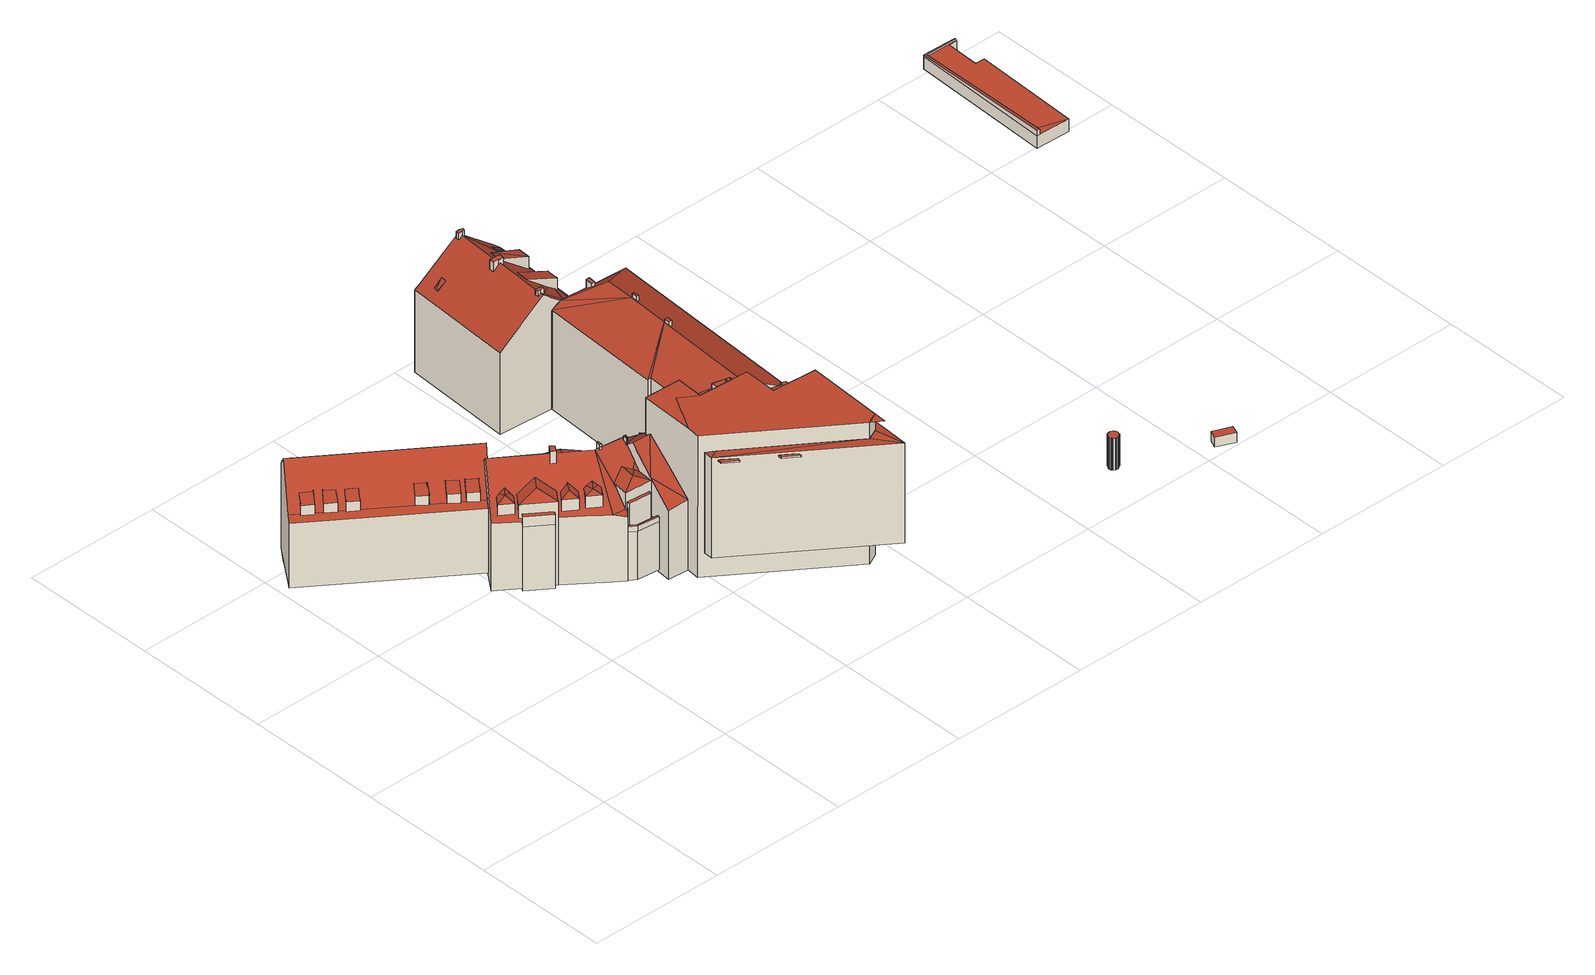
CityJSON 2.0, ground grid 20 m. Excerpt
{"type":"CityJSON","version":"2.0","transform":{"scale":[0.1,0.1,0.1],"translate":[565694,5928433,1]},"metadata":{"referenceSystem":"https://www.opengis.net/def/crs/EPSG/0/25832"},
"CityObjects":{
"building1":{"type":"Building","attributes":{"Grundfläche 2D":"267.860939","Grundhöhe NN":"1.857"},"children":["building1-1","building1-2","building1-3","building1-4","building1-5","building1-6","building1-7","building1-8","building1-9","building1-10","building1-11"],"geometry":[{"type":"Solid","lod":"3","boundaries":[[[[0,1,2,3,4,5,6,7,8,9,10,11,12,13,14,15]],[[9,8,7,6,5,4,3,2,1,0,15,16,17,18,19,20,21,12,11,10]],[[19,22,23,24]],[[24,25,26,27,20,19]],[[22,28,29,23]],[[30,31,29]],[[31,23,29]],[[32,33,17,16,15,14,34,35]],[[18,17,33,36]],[[28,22,19,18,36,37]],[[28,37,38,30,29]],[[39,40,24,23,31,30,38,41]],[[42,43,44,13,12,21,20,27,26,25,45,46]],[[25,24,40,45]],[[14,13,44,34]],[[38,37,36,33,32,35,34,44,43,42,46,45,40,39,41]]]],"semantics":{"surfaces":[{"type":"RoofSurface"},{"type":"WallSurface"},{"type":"GroundSurface"}],"values":[[0,0,0,0,0,0,0,1,1,1,1,1,1,1,1,2]]}}]},
"building1-1":{"type":"BuildingInstallation","parents":["building1"],"geometry":[{"type":"MultiSurface","lod":"3","boundaries":[[[47,48,49,50,51,52,53]],[[54,55,47,53]],[[49,48,47,55,8,56]],[[57,9,54,53,52,51,50]]],"semantics":{"surfaces":[{"type":"RoofSurface"},{"type":"WallSurface"}],"values":[0,1,1,1]}}]},
"building1-2":{"type":"BuildingInstallation","parents":["building1"],"geometry":[{"type":"MultiSurface","lod":"3","boundaries":[[[58,59,60,61,62]],[[58,62,63,64]],[[61,60,59,65,66]],[[66,63,62,61]]],"semantics":{"surfaces":[{"type":"RoofSurface"},{"type":"WallSurface"}],"values":[0,1,1,1]}}]},
"building1-3":{"type":"BuildingInstallation","parents":["building1"],"geometry":[{"type":"MultiSurface","lod":"3","boundaries":[[[67,68,69,70]],[[69,71,70]],[[68,67,72,73]],[[73,71,69,68]]],"semantics":{"surfaces":[{"type":"RoofSurface"},{"type":"WallSurface"}],"values":[0,1,1,1]}}]},
"building1-4":{"type":"BuildingInstallation","parents":["building1"],"geometry":[{"type":"MultiSurface","lod":"3","boundaries":[[[74,75,76,77,78,79]],[[80,74,79]],[[5,81,77,76]],[[82,80,79,78,77,81,4]],[[76,75,83,5]]],"semantics":{"surfaces":[{"type":"RoofSurface"},{"type":"WallSurface"}],"values":[0,0,1,1,1]}}]},
"building1-5":{"type":"BuildingInstallation","parents":["building1"],"geometry":[{"type":"MultiSurface","lod":"3","boundaries":[[[84,85,86,87,88,89,90,91]],[[92,93,84,91]],[[94,87,86,85,84,93,10]],[[95,11,92,91,90,89,88]]],"semantics":{"surfaces":[{"type":"RoofSurface"},{"type":"WallSurface"}],"values":[0,1,1,1]}}]},
"building1-6":{"type":"BuildingInstallation","parents":["building1"],"geometry":[{"type":"MultiSurface","lod":"3","boundaries":[[[96,97,98,99,100,101,102,103]],[[96,103,104,105]],[[106,99,98,97,96,105,6]],[[104,103,102,101,100,107,7]]],"semantics":{"surfaces":[{"type":"RoofSurface"},{"type":"WallSurface"}],"values":[0,1,1,1]}}]},
"building1-7":{"type":"BuildingInstallation","parents":["building1"],"geometry":[{"type":"MultiSurface","lod":"3","boundaries":[[[108,109,110,111]],[[109,112,110]],[[111,113,108]],[[109,108,113,112]]],"semantics":{"surfaces":[{"type":"RoofSurface"},{"type":"WallSurface"}],"values":[0,1,1,1]}}]},
"building1-8":{"type":"BuildingInstallation","parents":["building1"],"geometry":[{"type":"MultiSurface","lod":"3","boundaries":[[[114,115,116,117,118,119,120]],[[121,122,118,117]],[[118,122,2,123,114,120,119]],[[121,117,116,115,124,3]]],"semantics":{"surfaces":[{"type":"RoofSurface"},{"type":"WallSurface"}],"values":[0,1,1,1]}}]},
"building1-9":{"type":"BuildingInstallation","parents":["building1"],"geometry":[{"type":"MultiSurface","lod":"3","boundaries":[[[125,126,127,128]],[[128,127,129,130]],[[126,125,131,132]],[[132,129,127,126]]],"semantics":{"surfaces":[{"type":"RoofSurface"},{"type":"WallSurface"}],"values":[0,1,1,1]}}]},
"building1-10":{"type":"BuildingInstallation","parents":["building1"],"geometry":[{"type":"MultiSurface","lod":"3","boundaries":[[[133,134,135,136,137,138,139,140]],[[141,142,133,140]],[[142,0,143,144,137,136,135,134,133]],[[138,145,1,141,140,139]]],"semantics":{"surfaces":[{"type":"RoofSurface"},{"type":"WallSurface"}],"values":[0,1,1,1]}}]},
"building1-11":{"type":"BuildingInstallation","parents":["building1"],"geometry":[{"type":"MultiSurface","lod":"3","boundaries":[[[146,147,148,149]],[[146,149,150,151]],[[147,146,151,152]],[[148,147,152,153]],[[152,151,150,153]]],"semantics":{"surfaces":[{"type":"RoofSurface"},{"type":"WallSurface"},{"type":"OuterCeilingSurface"}],"values":[0,1,1,1,2]}}]},
"building2":{"type":"Building","attributes":{"Grundfläche 2D":"206.909979","Grundhöhe NN":"1.641"},"children":["building2-1","building2-2","building2-3","building2-4","building2-5","building2-6","building2-7","building2-8","building2-9","building2-10","building2-11"],"geometry":[{"type":"MultiSurface","lod":"3","boundaries":[[[154,155,156,157]],[[155,154,158]],[[158,154,157,159]],[[160,161,162,163,164,165,166]],[[167,168,169,170,164,163,162]],[[166,165,164,170,171,172]],[[173,174,175]],[[174,173,176,177]],[[174,177,178,179]],[[180,175,174,179]],[[181,182,183,184,185,186,187,188]],[[189,190,191,192,182,181,188,187,193,194,195,196,197,198,199]],[[200,201,192]],[[202,182,192,201]],[[203,204,205,176,206,178,201]],[[207,208,209,210,211,212,182,202,201,178,206]],[[210,213,183,182,212,211]],[[214,215,216,217,218,219,220,221,222]],[[156,155,223]],[[158,159,224]],[[155,158,224,223]],[[225,226,189,162,161,160,166,227,228,229,230,199]],[[189,168,167,162]],[[172,227,166]],[[231,220,205,173,175,232,201,214,233],[204,203,234,235]],[[175,180,202,232]],[[236,237,238,195,194,193,187,186,239,240]],[[196,195,238,241]],[[197,196,241,242]],[[198,197,242,243]],[[199,198,243,225]],[[244,200,192,191,190,189,226,245]],[[246,233,214,201,200,244]],[[173,205,220,231,247,206,176]],[[248,208,207,206,247,249]],[[209,208,248,250]],[[213,210,209,250,251]],[[184,183,213,251,252]],[[185,184,252,253]],[[186,185,253,239]],[[220,219,218,254,231]],[[221,220,231,233]],[[221,233,214,222]],[[216,215,214,233,246]],[[218,217,255,254]],[[217,216,246,255]],[[249,247,231,254,255,246,244,245,226,225,243,242,241,238,237,236,240,239,253,252,251,250,248]]],"semantics":{"surfaces":[{"type":"RoofSurface"},{"type":"WallSurface"},{"type":"GroundSurface"}],"values":[0,0,0,0,0,0,0,0,0,0,0,0,0,0,0,0,0,0,1,1,1,1,1,1,1,1,1,1,1,1,1,1,1,1,1,1,1,1,1,1,1,1,1,1,1,1,2]}}]},
"building2-1":{"type":"BuildingInstallation","parents":["building2"],"geometry":[{"type":"MultiSurface","lod":"3","boundaries":[[[256,257,258,259]],[[209,260,259,258]],[[256,259,260,261]],[[261,208,257,256]],[[208,209,258,257]]],"semantics":{"surfaces":[{"type":"RoofSurface"},{"type":"WallSurface"}],"values":[0,1,1,1,1]}}]},
"building2-2":{"type":"BuildingInstallation","parents":["building2"],"geometry":[{"type":"MultiSurface","lod":"3","boundaries":[[[262,263,264,265]],[[266,212,267,263,262]],[[267,268,264,263]],[[211,269,265,264,268]],[[269,266,262,265]]],"semantics":{"surfaces":[{"type":"RoofSurface"},{"type":"WallSurface"}],"values":[0,1,1,1,1]}}]},
"building2-3":{"type":"BuildingInstallation","parents":["building2"],"geometry":[{"type":"MultiSurface","lod":"3","boundaries":[[[270,271,272,273]],[[274,275,273,272]],[[270,273,275,276]],[[276,277,271,270]],[[271,277,274,272]]],"semantics":{"surfaces":[{"type":"RoofSurface"},{"type":"WallSurface"}],"values":[0,1,1,1,1]}}]},
"building2-4":{"type":"BuildingInstallation","parents":["building2"],"geometry":[{"type":"MultiSurface","lod":"3","boundaries":[[[229,278,279,280,230]],[[228,196,197,279,278,229]],[[197,198,280,279]],[[198,199,230,280]]],"semantics":{"surfaces":[{"type":"RoofSurface"},{"type":"WallSurface"}],"values":[0,1,1,1]}}]},
"building2-5":{"type":"BuildingInstallation","parents":["building2"],"geometry":[{"type":"MultiSurface","lod":"3","boundaries":[[[281,282,283,284]],[[188,285,282,281,286]],[[283,282,285,287]],[[181,288,284,283,287]],[[281,284,288,286]]],"semantics":{"surfaces":[{"type":"RoofSurface"},{"type":"WallSurface"}],"values":[0,1,1,1,1]}}]},
"building2-6":{"type":"BuildingInstallation","parents":["building2"],"geometry":[{"type":"MultiSurface","lod":"3","boundaries":[[[289,290,291]],[[290,292,293,294,291]],[[292,290,289,295,296]],[[297,289,291,298]],[[295,289,297]],[[291,294,298]]],"semantics":{"surfaces":[{"type":"RoofSurface"},{"type":"WallSurface"}],"values":[0,0,0,1,1,1]}}]},
"building2-7":{"type":"BuildingInstallation","parents":["building2"],"geometry":[{"type":"MultiSurface","lod":"3","boundaries":[[[299,300,301]],[[300,302,303,301]],[[300,299,304,305]],[[305,306,300]],[[306,302,300]],[[299,301,307,308]],[[304,299,308]],[[307,301,303]]],"semantics":{"surfaces":[{"type":"RoofSurface"},{"type":"WallSurface"}],"values":[0,0,0,0,0,1,1,1]}}]},
"building2-8":{"type":"BuildingInstallation","parents":["building2"],"geometry":[{"type":"MultiSurface","lod":"3","boundaries":[[[309,310,311]],[[310,312,313,311]],[[310,309,314,315]],[[315,316,310]],[[316,312,310]],[[309,311,317,318]],[[318,314,309]],[[311,313,317]]],"semantics":{"surfaces":[{"type":"RoofSurface"},{"type":"WallSurface"}],"values":[0,0,0,0,0,1,1,1]}}]},
"building2-9":{"type":"BuildingInstallation","parents":["building2"],"geometry":[{"type":"MultiSurface","lod":"3","boundaries":[[[319,320,321,322,323,324,325]],[[218,219,325,324]],[[319,325,219,326]],[[215,321,320,319,326,327]],[[322,321,215,216]],[[217,323,322,216]],[[217,218,324,323]]],"semantics":{"surfaces":[{"type":"RoofSurface"},{"type":"WallSurface"}],"values":[0,1,1,1,1,1,1]}}]},
"building2-10":{"type":"BuildingInstallation","parents":["building2"],"geometry":[{"type":"MultiSurface","lod":"3","boundaries":[[[235,234,328,329]],[[329,328,330,331]],[[221,204,235,329,331]],[[203,204,221,222]],[[203,222,330,328,234]]],"semantics":{"surfaces":[{"type":"RoofSurface"},{"type":"WallSurface"}],"values":[0,1,1,1,1]}}]},
"building2-11":{"type":"BuildingInstallation","parents":["building2"],"geometry":[{"type":"MultiSurface","lod":"3","boundaries":[[[332,333,334,335]],[[335,334,336,337]],[[332,335,337,338]],[[333,332,338,339]],[[334,333,339,336]]],"semantics":{"surfaces":[{"type":"RoofSurface"},{"type":"WallSurface"}],"values":[0,1,1,1,1]}}]},
"building3":{"type":"Building","attributes":{"Grundfläche 2D":"397.072535","Grundhöhe NN":"1.320"},"children":["building3-1","building3-2","building3-3","building3-4","building3-5","building3-6","building3-7","building3-8","building3-9"],"geometry":[{"type":"MultiSurface","lod":"3","boundaries":[[[340,341,342,343,344,345,346,347,348]],[[349,350,351]],[[350,352,351]],[[353,350,349]],[[354,355,356,357,358,353,349,359]],[[355,360,361,362,363,356]],[[364,365,366,367,368,369,370,371,372,373,374,375,376,377,378]],[[379,380,381]],[[380,382,381]],[[382,383,381]],[[379,384,385,380]],[[386,383,382]],[[387,383,386]],[[388,389,390,391,392,393]],[[394,395,396,397,398,399,400,401,402,403,393,392,391]],[[404,405,406,407]],[[379,381,408,409]],[[384,379,409,410]],[[411,380,385,384,410,412]],[[382,380,411,413,414]],[[414,415,416,387,386,382]],[[383,387,416,417]],[[381,383,417,408]],[[394,391,390,359,418,419,420]],[[414,382,396,395,394,420,421]],[[380,398,422,396,382,414,421,423,411]],[[423,424,425,426,348,427,399,398,380,411]],[[367,401,400,399,427,348,426,428,429]],[[402,401,367,429,430,366]],[[366,430,431,432,433,434,376,435,393,403,402]],[[393,435,376,434,436,437,438,389,388]],[[439,418,359,390,389,438,440]],[[441,341,340,425]],[[342,341,441,442]],[[344,343,342,442,443]],[[346,345,344,443,444,428]],[[347,346,428,426,348]],[[348,426,425,340]],[[349,351,419,418,359]],[[354,359,418,439,407]],[[445,446,360,355,354,407,439]],[[447,362,361,360,446,448]],[[357,356,363,362,447,449]],[[358,357,449,450]],[[451,352,350,353,358,450,452]],[[351,352,451,419]],[[344,370,369,368,346,428,444,443]],[[453,373,372,371,370,344,443]],[[374,373,453,437]],[[434,376,375,374,437,436]],[[432,431,430,366,365,364,378,377,376,434,433]],[[367,366,430,429]],[[346,368,367,429,428]],[[406,355,445,439,407]],[[407,439,440,404]],[[405,404,440,454]],[[355,406,405,454,445]],[[408,417,414,413,411,412,410,409]],[[417,415,414]],[[417,416,415]],[[421,424,423]],[[442,441,425,424,421,420,419,451,452,450,449,447,448,446,445,454,440,438,437,453,443]],[[422,397,396]]],"semantics":{"surfaces":[{"type":"RoofSurface"},{"type":"WallSurface"},{"type":"GroundSurface"}],"values":[0,0,0,0,0,0,0,0,0,0,0,0,0,0,0,0,1,1,1,1,1,1,1,1,1,1,1,1,1,1,1,1,1,1,1,1,1,1,1,1,1,1,1,1,1,1,1,1,1,1,1,1,1,1,1,1,1,2,2,2,2,2,0]}}]},
"building3-1":{"type":"BuildingInstallation","parents":["building3"],"geometry":[{"type":"MultiSurface","lod":"3","boundaries":[[[455,456,457,458,459,427]],[[456,455,340,341]],[[341,342,457,456]],[[342,343,458,457]],[[343,347,459,458]],[[348,427,459,347]],[[340,455,427,348]]],"semantics":{"surfaces":[{"type":"RoofSurface"},{"type":"WallSurface"}],"values":[0,1,1,1,1,1,1]}}]},
"building3-2":{"type":"BuildingInstallation","parents":["building3"],"geometry":[{"type":"MultiSurface","lod":"3","boundaries":[[[258,257,460,461,462]],[[257,258,357,358]],[[460,257,358,463]],[[464,462,461,460,463,465]],[[258,462,464,357]]],"semantics":{"surfaces":[{"type":"RoofSurface"},{"type":"WallSurface"}],"values":[0,1,1,1,1]}}]},
"building3-3":{"type":"BuildingInstallation","parents":["building3"],"geometry":[{"type":"MultiSurface","lod":"3","boundaries":[[[466,467,468,469]],[[467,466,470,471]],[[468,467,471,472]],[[469,468,472,473]],[[466,469,473,470]]],"semantics":{"surfaces":[{"type":"RoofSurface"},{"type":"WallSurface"}],"values":[0,1,1,1,1]}}]},
"building3-4":{"type":"BuildingInstallation","parents":["building3"],"geometry":[{"type":"MultiSurface","lod":"3","boundaries":[[[474,475,476,435,477],[472,471,470,473],[478,479,480,481]],[[375,376,435,476]],[[376,377,378,474,477,435]],[[482,475,474,378]],[[482,375,476,475]]],"semantics":{"surfaces":[{"type":"RoofSurface"},{"type":"WallSurface"}],"values":[0,1,1,1,1]}}]},
"building3-5":{"type":"BuildingInstallation","parents":["building3"],"geometry":[{"type":"MultiSurface","lod":"3","boundaries":[[[483,484,485,486]],[[486,485,487,488]],[[483,486,488,489]],[[484,483,489,490]],[[485,484,490,487]]],"semantics":{"surfaces":[{"type":"RoofSurface"},{"type":"WallSurface"}],"values":[0,1,1,1,1]}}]},
"building3-6":{"type":"BuildingInstallation","parents":["building3"],"geometry":[{"type":"MultiSurface","lod":"3","boundaries":[[[491,492,493,494]],[[492,491,479,478]],[[493,492,478,481]],[[494,493,481,480]],[[491,494,480,479]]],"semantics":{"surfaces":[{"type":"RoofSurface"},{"type":"WallSurface"}],"values":[0,1,1,1,1]}}]},
"building3-7":{"type":"BuildingInstallation","parents":["building3"],"geometry":[{"type":"MultiSurface","lod":"3","boundaries":[[[495,496,497,498,499],[487,490,489,488]],[[365,371,499,498]],[[372,495,499,371]],[[372,500,364,497,496,495]],[[365,498,497,364]]],"semantics":{"surfaces":[{"type":"RoofSurface"},{"type":"WallSurface"}],"values":[0,1,1,1,1]}}]},
"building3-8":{"type":"BuildingInstallation","parents":["building3"],"geometry":[{"type":"MultiSurface","lod":"3","boundaries":[[[501,502,503,504,505]],[[501,505,506,507]],[[504,503,508,509]],[[505,504,509,506]],[[508,503,502,501,507,510]],[[508,510,507,506,509]]],"semantics":{"surfaces":[{"type":"RoofSurface"},{"type":"WallSurface"},{"type":"OuterCeilingSurface"}],"values":[0,1,1,1,1,2]}}]},
"building3-9":{"type":"BuildingInstallation","parents":["building3"],"geometry":[{"type":"MultiSurface","lod":"3","boundaries":[[[511,512,513,514,515]],[[514,513,516,517]],[[511,515,514,517,518,519]],[[512,511,519,520]],[[513,512,520,516]],[[517,516,520,519,518]]],"semantics":{"surfaces":[{"type":"RoofSurface"},{"type":"WallSurface"},{"type":"OuterCeilingSurface"}],"values":[0,1,1,1,1,2]}}]},
"building4":{"type":"Building","attributes":{"Grundfläche 2D":"359.546287","Grundhöhe NN":"1.474"},"children":["building4-1","building4-2","building4-3"],"geometry":[{"type":"Solid","lod":"3","boundaries":[[[[521,522,523,524,525]],[[526,527,521,525,528,529,530]],[[531,528,524]],[[524,528,525]],[[531,532,529,528]],[[533,529,532]],[[533,534,526,530,529]],[[523,522,521,535,536]],[[524,523,536,537]],[[531,524,537,538]],[[532,531,538,539]],[[533,532,539,540]],[[534,533,540,541]],[[527,526,534,541,542]],[[521,527,542,535]],[[538,537,536,535,542,541,540,539]]]],"semantics":{"surfaces":[{"type":"RoofSurface"},{"type":"WallSurface"},{"type":"GroundSurface"}],"values":[[0,0,0,0,0,0,0,1,1,1,1,1,1,1,1,2]]}}]},
"building4-1":{"type":"BuildingInstallation","parents":["building4"],"geometry":[{"type":"MultiSurface","lod":"3","boundaries":[[[543,544,545,546,547,548]],[[549,546,545,544,550,551]],[[547,546,549,552]],[[548,547,552,553]],[[550,544,543,548,553,554]]],"semantics":{"surfaces":[{"type":"RoofSurface"},{"type":"WallSurface"}],"values":[0,1,1,1,1]}}]},
"building4-2":{"type":"BuildingInstallation","parents":["building4"],"geometry":[{"type":"MultiSurface","lod":"3","boundaries":[[[555,556,557,558]],[[559,560,558,557]],[[555,558,560,561]],[[561,562,556,555]],[[557,556,562,559]]],"semantics":{"surfaces":[{"type":"RoofSurface"},{"type":"WallSurface"}],"values":[0,1,1,1,1]}}]},
"building4-3":{"type":"BuildingInstallation","parents":["building4"],"geometry":[{"type":"MultiSurface","lod":"3","boundaries":[[[563,564,565,566]],[[566,565,567,568]],[[568,569,563,566]],[[569,570,564,563]],[[565,564,570,567]]],"semantics":{"surfaces":[{"type":"RoofSurface"},{"type":"WallSurface"}],"values":[0,1,1,1,1]}}]},
"building5":{"type":"Building","attributes":{"Grundfläche 2D":"215.798097","Grundhöhe NN":"1.526"},"children":["building5-1","building5-2","building5-3","building5-4","building5-5","building5-6","building5-7","building5-8"],"geometry":[{"type":"Solid","lod":"3","boundaries":[[[[571,572,573]],[[572,574,573]],[[575,576,577,578,579,580,581,582,583,574,584,585]],[[586,574,583,582]],[[586,582,581,580,579,578,577,587,588,589,590,591,573,574]],[[577,592,593,524,523,587]],[[590,589,588,587,523,594,595]],[[523,596,597,590,595,594]],[[598,590,597]],[[573,591,599,600]],[[571,573,600,601]],[[585,584,574,572,571,601,602]],[[575,585,602,603]],[[524,593,592,577,576,575,603,537]],[[523,524,537,536]],[[596,523,536,604]],[[597,596,604,605]],[[598,597,605,606]],[[590,598,606,599,591]],[[602,601,600,599,606,605,604,536,537,603]]]],"semantics":{"surfaces":[{"type":"RoofSurface"},{"type":"WallSurface"},{"type":"GroundSurface"}],"values":[[0,0,0,0,0,0,0,0,0,1,1,1,1,1,1,1,1,1,1,2]]}}]},
"building5-1":{"type":"BuildingInstallation","parents":["building5"],"geometry":[{"type":"MultiSurface","lod":"3","boundaries":[[[607,608,609,610,611]],[[607,578,587,608]],[[607,611,612,578]],[[587,613,609,608]],[[614,615,610,609,613,579]],[[615,612,611,610]]],"semantics":{"surfaces":[{"type":"RoofSurface"},{"type":"WallSurface"}],"values":[0,1,1,1,1,1]}}]},
"building5-2":{"type":"BuildingInstallation","parents":["building5"],"geometry":[{"type":"MultiSurface","lod":"3","boundaries":[[[616,617,618,619,620,621]],[[586,583,621]],[[583,622,616,621]],[[621,620,623,586]],[[622,624,617,616]],[[624,625,618,617]],[[626,619,618,625,582]],[[620,619,626,623]]],"semantics":{"surfaces":[{"type":"RoofSurface"},{"type":"WallSurface"}],"values":[0,1,1,1,1,1,1,1]}}]},
"building5-3":{"type":"BuildingInstallation","parents":["building5"],"geometry":[{"type":"MultiSurface","lod":"3","boundaries":[[[627,628,629,630]],[[631,628,627,632]],[[631,633,629,628]],[[634,632,627,630]],[[635,634,630,629,633]]],"semantics":{"surfaces":[{"type":"RoofSurface"},{"type":"WallSurface"}],"values":[0,1,1,1,1]}}]},
"building5-4":{"type":"BuildingInstallation","parents":["building5"],"geometry":[{"type":"MultiSurface","lod":"3","boundaries":[[[636,637,638,639,640,641,642,643]],[[644,645,637,636]],[[636,643,642,646,581,644]],[[645,647,638,637]],[[647,648,639,638]],[[649,641,640,639,648,580]],[[649,646,642,641]]],"semantics":{"surfaces":[{"type":"RoofSurface"},{"type":"WallSurface"}],"values":[0,1,1,1,1,1,1]}}]},
"building5-5":{"type":"BuildingInstallation","parents":["building5"],"geometry":[{"type":"MultiSurface","lod":"3","boundaries":[[[650,651,652,653,654,655]],[[656,657,655,654]],[[657,658,650,655]],[[650,658,659,652,651]],[[652,659,656,654,653]]],"semantics":{"surfaces":[{"type":"RoofSurface"},{"type":"WallSurface"}],"values":[0,1,1,1,1]}}]},
"building5-6":{"type":"BuildingInstallation","parents":["building5"],"geometry":[{"type":"MultiSurface","lod":"3","boundaries":[[[660,661,662,663,664]],[[589,665,662,661,660,666,595]],[[665,667,663,662]],[[667,668,664,663]],[[594,666,660,664,668,588]]],"semantics":{"surfaces":[{"type":"RoofSurface"},{"type":"WallSurface"}],"values":[0,1,1,1,1]}}]},
"building5-7":{"type":"BuildingInstallation","parents":["building5"],"geometry":[{"type":"MultiSurface","lod":"3","boundaries":[[[669,670,671]],[[669,671,672]],[[671,670,673,674]],[[674,675,672,671]],[[669,672,675,676]],[[676,673,670,669]]],"semantics":{"surfaces":[{"type":"RoofSurface"},{"type":"WallSurface"}],"values":[0,0,1,1,1,1]}}]},
"building5-8":{"type":"BuildingInstallation","parents":["building5"],"geometry":[{"type":"MultiSurface","lod":"3","boundaries":[[[677,678,679,680]],[[681,682,678,677]],[[682,683,679,678]],[[683,684,680,679]],[[684,681,677,680]],[[682,681,684,683]]],"semantics":{"surfaces":[{"type":"RoofSurface"},{"type":"WallSurface"},{"type":"OuterCeilingSurface"}],"values":[0,1,1,1,1,2]}}]},
"building6":{"type":"Building","attributes":{"Grundfläche 2D":"1.648044","Grundhöhe NN":"1.265"},"geometry":[{"type":"Solid","lod":"3","boundaries":[[[[685,686,687,688,689,690,691,692,693,694,695,696,697,698,699,700,701,702,703,704,705,706,707,708]],[[709,710,690,689]],[[710,711,691,690]],[[712,709,689,688]],[[711,713,692,691]],[[713,714,693,692]],[[714,715,694,693]],[[715,716,695,694]],[[716,717,696,695]],[[717,718,697,696]],[[718,719,698,697]],[[719,720,699,698]],[[720,721,700,699]],[[721,722,701,700]],[[722,723,702,701]],[[723,724,703,702]],[[724,725,704,703]],[[725,726,705,704]],[[726,727,706,705]],[[727,728,707,706]],[[728,729,708,707]],[[729,730,685,708]],[[730,731,686,685]],[[731,732,687,686]],[[732,712,688,687]],[[727,726,725,724,723,722,721,720,719,718,717,716,715,714,713,711,710,709,712,732,731,730,729,728]]]],"semantics":{"surfaces":[{"type":"RoofSurface"},{"type":"WallSurface"},{"type":"GroundSurface"}],"values":[[0,1,1,1,1,1,1,1,1,1,1,1,1,1,1,1,1,1,1,1,1,1,1,1,1,2]]}}]},
"building7":{"type":"Building","attributes":{"Grundfläche 2D":"3.771840","Grundhöhe NN":"1.386"},"geometry":[{"type":"Solid","lod":"3","boundaries":[[[[733,734,735,736]],[[737,738,736,735]],[[738,739,733,736]],[[739,740,734,733]],[[740,737,735,734]],[[740,739,738,737]]]],"semantics":{"surfaces":[{"type":"RoofSurface"},{"type":"WallSurface"},{"type":"GroundSurface"}],"values":[[0,1,1,1,1,2]]}}]},
"building8":{"type":"Building","attributes":{"Grundfläche 2D":"98.345905"},"geometry":[{"type":"Solid","lod":"3","boundaries":[[[[741,742,743,744,745,746,747,748]],[[749,750,751,752,753,754,755,756]],[[752,751,757]],[[758,759,742,741]],[[757,744,743,742,759,760]],[[757,751,745,744]],[[750,746,745,751]],[[749,747,746,750]],[[748,747,749,761]],[[761,758,741,748]],[[758,762,763,759]],[[764,752,757,760,759,763,765,766]],[[752,764,767,753]],[[753,767,768,754]],[[754,768,769,755]],[[755,769,770,756]],[[761,749,756,770,771,772]],[[758,761,772,762]],[[770,769,768,767,764,766,763,762,772,771]],[[763,766,765]]]],"semantics":{"surfaces":[{"type":"RoofSurface"},{"type":"WallSurface"},{"type":"OuterCeilingSurface"}],"values":[[0,0,0,1,1,1,1,1,1,1,1,1,1,1,1,1,1,1,2,2]]}}]}
},
"vertices":[
[204,438,112],[190,448,112],[185,452,112],[171,462,112],[154,474,112],[140,484,112],[86,524,112],[72,534,112],[64,540,112],[50,550,112],[41,557,112],[27,567,112],[15,575,112],[9,567,107],[205,425,107],[211,433,112],[218,443,127],[230,459,149],[233,456,149],[241,467,164],[41,612,164],[38,607,158],[269,505,112],[80,644,112],[67,625,138],[57,633,138],[45,617,157],[43,614,160],[273,511,106],[213,555,106],[85,650,106],[80,645,111],[218,443,9],[230,459,9],[205,425,9],[211,433,9],[233,456,9],[273,511,9],[85,650,9],[80,644,9],[67,625,9],[80,645,9],[41,612,9],[38,607,9],[9,567,9],[57,633,9],[45,617,9],
[63,539,126],[64,540,126],[74,555,133],[61,564,133],[51,552,127],[50,550,126],[49,549,126],[49,549,112],[63,539,112],[65,543,116],[51,552,115],
[222,518,131],[236,507,131],[244,519,127],[245,521,126],[231,531,126],[231,531,113],[229,528,117],[244,519,115],[245,521,113],
[141,578,131],[149,591,126],[135,600,126],[127,588,131],[135,600,114],[142,580,128],[149,591,114],
[163,490,133],[151,499,133],[140,484,126],[153,474,126],[154,474,126],[159,482,129],[164,489,133],[153,474,112],[159,482,122],[145,491,121],
[40,555,126],[41,557,126],[42,558,127],[52,571,133],[38,581,133],[28,567,126],[27,567,126],[26,565,126],[26,565,111],[40,555,111],[42,558,114],[28,567,113],
[85,523,126],[86,524,126],[88,528,128],[97,539,133],[83,548,133],[74,537,127],[72,534,126],[71,533,126],[71,533,111],[85,523,111],[88,528,117],[74,537,116],
[106,623,126],[92,633,126],[83,621,131],[97,610,131],[92,633,114],[106,623,114],
[196,466,133],[182,476,133],[171,462,126],[171,461,126],[184,451,126],[185,451,126],[185,452,126],[171,461,112],[184,451,112],[191,461,125],[177,470,124],
[192,540,131],[201,553,126],[187,563,126],[178,550,131],[187,563,113],[182,556,123],[197,548,121],[201,553,113],
[203,437,126],[204,438,126],[211,448,131],[212,449,131],[215,452,133],[201,462,133],[190,448,126],[190,447,126],[190,447,112],[203,437,112],[211,448,126],[212,449,128],[197,457,125],
[234,550,32],[218,561,32],[213,555,32],[229,544,32],[229,544,30],[234,550,30],[218,561,30],[213,555,30],
[326,427,133],[316,448,119],[310,439,119],[319,415,133],[355,422,119],[349,411,119],[218,378,132],[250,355,132],[253,352,132],[253,353,133],[241,377,146],[215,380,133],[214,380,132],[256,356,132],[266,370,132],[263,376,136],[254,394,146],[234,397,136],[227,398,132],[365,307,132],[346,319,143],[325,310,132],[367,330,132],[361,333,136],[360,334,136],[348,342,143],[328,334,132],[287,394,166],[326,366,166],[371,415,105],[255,486,114],[233,456,148],[230,459,148],[218,443,166],[282,398,166],[253,352,109],[280,332,108],[297,319,107],[306,312,107],[211,433,152],[205,425,142],[186,399,108],[217,377,107],[214,373,103],[246,350,103],[250,355,109],[320,301,103],[327,310,107],[327,328,126],[328,310,107],[361,307,107],[365,307,107],[367,339,143],[368,343,147],[368,354,159],[369,359,164],[369,361,166],[335,365,166],[332,365,166],[374,413,106],[327,310,79],[323,305,79],[321,302,79],[331,295,79],[364,291,79],[364,294,79],[365,307,79],[361,307,79],[328,310,79],[316,448,109],[355,422,108],[250,355,6],[253,352,6],[214,380,109],[218,378,109],[218,378,118],[250,355,118],[365,307,6],[325,310,107],[327,310,6],[328,310,117],[361,307,117],[211,433,6],[205,425,6],[186,399,6],[230,459,6],[218,443,6],[217,377,6],[214,373,6],[246,350,6],[320,301,6],[306,312,6],[321,302,6],[367,339,6],[368,354,6],[368,343,6],[369,359,6],[374,413,6],[255,486,6],[233,456,6],[364,291,6],[331,295,6],
[367,354,169],[368,354,169],[369,359,169],[367,359,169],[367,359,164],[367,354,159],
[333,370,172],[332,363,172],[335,363,172],[335,370,172],[333,370,161],[332,363,164],[335,363,164],[335,370,161],
[266,462,126],[256,470,126],[250,461,136],[260,454,136],[250,461,135],[260,454,135],[266,462,125],[256,470,125],
[217,377,118],[214,373,118],[246,350,118],
[283,400,175],[276,391,175],[282,387,175],[288,396,175],[276,391,156],[283,400,164],[282,387,156],[288,396,164],
[277,341,131],[272,353,139],[260,353,131],[282,367,139],[274,367,134],[270,367,131],[287,354,131],[285,358,134],[277,341,114],[260,353,114],
[301,325,133],[296,336,139],[284,337,133],[297,351,135],[294,351,133],[311,339,133],[309,342,135],[306,349,139],[284,337,115],[301,325,114],
[214,387,131],[209,399,139],[197,399,131],[210,412,134],[206,412,131],[223,400,131],[222,404,134],[219,411,139],[197,399,114],[214,387,114],
[333,297,87],[324,305,87],[323,305,87],[321,302,87],[331,295,87],[364,291,87],[364,294,87],[333,297,79],[324,305,79],
[328,306,117],[360,303,117],[328,306,79],[360,303,79],
[289,443,129],[283,447,129],[277,439,138],[284,435,138],[277,439,137],[284,435,137],[289,443,128],[283,447,128],
[583,245,161],[587,244,161],[590,310,161],[583,312,161],[538,323,161],[538,319,161],[533,254,161],[580,251,161],[583,250,161],[396,342,167],[364,307,137],[391,270,110],[361,272,107],[368,343,167],[415,350,159],[418,385,131],[369,361,153],[369,359,154],[368,354,158],[397,351,160],[420,415,107],[375,420,107],[374,420,107],[374,413,113],[489,306,192],[513,304,192],[520,304,192],[518,255,192],[533,254,192],[538,319,192],[538,323,192],[515,328,192],[490,334,192],[476,337,192],[449,339,192],[448,328,192],[446,308,192],[461,307,192],[483,306,192],[595,244,192],[576,137,193],[586,95,192],[560,129,193],[395,232,192],[583,245,192],[582,232,192],[408,238,193],[396,246,192],[447,311,218],[449,348,218],[397,351,217],[391,270,218],[422,324,218],[446,308,218],[389,251,218],[408,238,218],[560,129,218],[575,119,218],[576,137,218],[583,250,218],[533,254,218],[518,255,218],[520,304,218],[451,308,218],[441,348,133],[443,368,133],[418,385,133],[415,350,133],[586,95,40],[595,244,40],[583,245,40],[576,137,40],[582,232,40],[568,133,40],[560,129,40],[408,238,41],[396,246,40],[395,232,40],[397,351,3],[391,270,3],[389,251,3],[560,129,3],[568,133,218],[576,137,4],[582,232,3],[583,245,3],[583,250,3],[583,250,164],[533,254,3],[518,255,3],[520,304,3],[483,306,3],[461,307,3],[451,308,3],[446,308,3],[446,308,198],[447,311,3],[449,339,3],[449,348,3],[415,350,3],[441,348,3],[587,244,3],[590,310,3],[538,323,3],[538,319,3],[418,385,3],[420,415,3],[374,420,3],[375,420,3],[369,359,3],[368,354,3],[361,272,3],[368,343,3],[476,337,3],[443,368,3],
[583,245,164],[587,244,164],[590,310,164],[583,312,164],[580,251,164],
[370,354,169],[370,359,169],[371,359,169],[370,354,158],[371,359,154],[370,359,154],
[467,310,202],[479,309,202],[480,321,202],[468,321,202],[467,310,198],[479,309,198],[480,321,198],[468,321,198],
[483,306,198],[484,326,198],[448,328,198],[461,307,198],[451,311,198],[451,323,198],[462,322,198],[461,311,198],[484,326,192],
[510,321,202],[511,326,202],[506,326,202],[505,321,202],[506,326,199],[505,321,199],[510,321,199],[511,326,199],
[451,323,202],[451,311,202],[461,311,202],[462,322,202],
[490,334,199],[490,330,199],[489,306,199],[513,304,199],[515,328,199],[490,330,192],
[460,179,189],[478,167,189],[480,165,189],[481,170,189],[461,184,189],[461,184,187],[460,179,187],[480,165,187],[481,170,187],[478,167,187],
[401,227,189],[400,221,189],[419,208,189],[420,213,189],[403,226,189],[419,208,187],[420,213,187],[403,226,187],[401,227,187],[400,221,187],
[612,617,154],[542,622,154],[514,624,154],[503,615,163],[548,579,188],[532,324,188],[593,310,154],[546,537,188],[542,474,188],[541,465,188],[489,616,155],[478,435,155],[483,435,155],[476,337,155],[612,617,5],[514,624,5],[503,615,5],[489,616,5],[478,435,5],[483,435,5],[476,337,5],[593,310,5],
[545,473,193],[542,473,193],[542,467,193],[542,465,193],[546,465,193],[547,473,193],[542,465,188],[542,473,188],[542,467,188],[546,465,185],[547,473,185],[545,473,186],
[547,602,175],[548,613,175],[543,613,175],[542,602,175],[543,613,162],[542,602,170],[547,602,170],[548,613,162],
[551,529,193],[551,537,193],[548,537,193],[548,529,193],[548,537,187],[548,529,187],[551,529,185],[551,537,185],
[551,774,130],[542,775,138],[549,740,130],[485,778,183],[408,621,129],[472,617,181],[476,617,184],[476,622,184],[476,626,184],[481,699,184],[481,707,184],[485,771,184],[485,776,183],[428,782,137],[418,783,129],[485,776,184],[481,622,180],[524,661,147],[540,676,134],[550,685,127],[553,740,127],[481,616,180],[489,616,173],[536,661,138],[540,668,135],[542,622,130],[544,651,130],[548,651,127],[553,740,5],[549,740,5],[551,774,5],[418,783,5],[408,621,5],[542,622,5],[544,651,5],[548,651,5],
[476,622,189],[481,622,189],[481,626,189],[472,627,189],[472,622,189],[472,622,181],[481,626,180],[472,627,181],[472,627,180],
[480,776,190],[480,771,190],[485,771,190],[489,771,190],[490,775,190],[485,776,190],[480,776,180],[490,775,180],[480,771,180],[485,771,183],[489,771,180],
[428,753,139],[440,752,149],[441,760,149],[429,760,139],[440,752,148],[428,753,138],[441,760,148],[429,760,138],[434,760,143],
[479,707,190],[471,707,190],[470,700,190],[479,700,190],[481,699,190],[486,699,190],[487,706,190],[481,707,190],[479,707,182],[471,707,176],[487,706,179],[470,700,175],[479,700,182],[486,699,179],
[527,763,150],[527,756,150],[527,755,150],[528,754,149],[538,754,141],[539,763,141],[538,754,140],[539,763,140],[527,763,149],[527,755,149],
[539,660,153],[540,676,153],[540,678,153],[492,680,175],[491,662,175],[540,678,134],[539,660,134],[492,680,174],[491,662,173],
[497,733,173],[496,716,173],[543,715,153],[543,732,154],[496,716,172],[543,715,134],[543,732,135],[497,733,172],
[555,704,31],[551,705,33],[550,685,33],[554,684,31],[555,704,29],[551,705,29],[550,685,29],[554,684,29],
[905,64,51],[907,63,51],[909,63,51],[911,64,51],[912,65,51],[914,66,51],[915,67,51],[915,69,51],[916,71,51],[915,73,51],[914,75,51],[913,76,51],[911,77,51],[910,78,51],[908,78,51],[906,77,51],[904,77,51],[903,75,51],[902,73,51],[901,72,51],[901,70,51],[901,68,51],[902,67,51],[903,65,51],[912,65,3],[914,66,3],[915,67,3],[911,64,3],[915,69,3],[916,71,3],[915,73,3],[914,75,3],[913,76,3],[911,77,3],[910,78,3],[908,78,3],[906,77,3],[904,77,3],[903,75,3],[902,73,3],[901,72,3],[901,70,3],[901,68,3],[902,67,3],[903,65,3],[905,64,3],[907,63,3],[909,63,3],
[1049,3,19],[1054,15,19],[1028,26,19],[1023,14,19],[1028,26,4],[1023,14,4],[1049,3,4],[1054,15,4],
[1231,752,82],[1228,548,82],[1229,548,82],[1232,548,82],[1232,562,82],[1234,749,82],[1281,749,82],[1281,751,82],[1281,749,80],[1234,749,80],[1232,562,74],[1279,547,74],[1282,700,78],[1268,700,79],[1269,748,80],[1281,747,80],[1232,548,74],[1231,752,80],[1228,548,74],[1229,548,74],[1281,751,80],[1231,752,61],[1228,548,55],[1279,547,55],[1229,548,55],[1232,548,55],[1282,700,60],[1268,700,60],[1269,748,61],[1281,747,61],[1281,749,61],[1281,751,61]
]}
